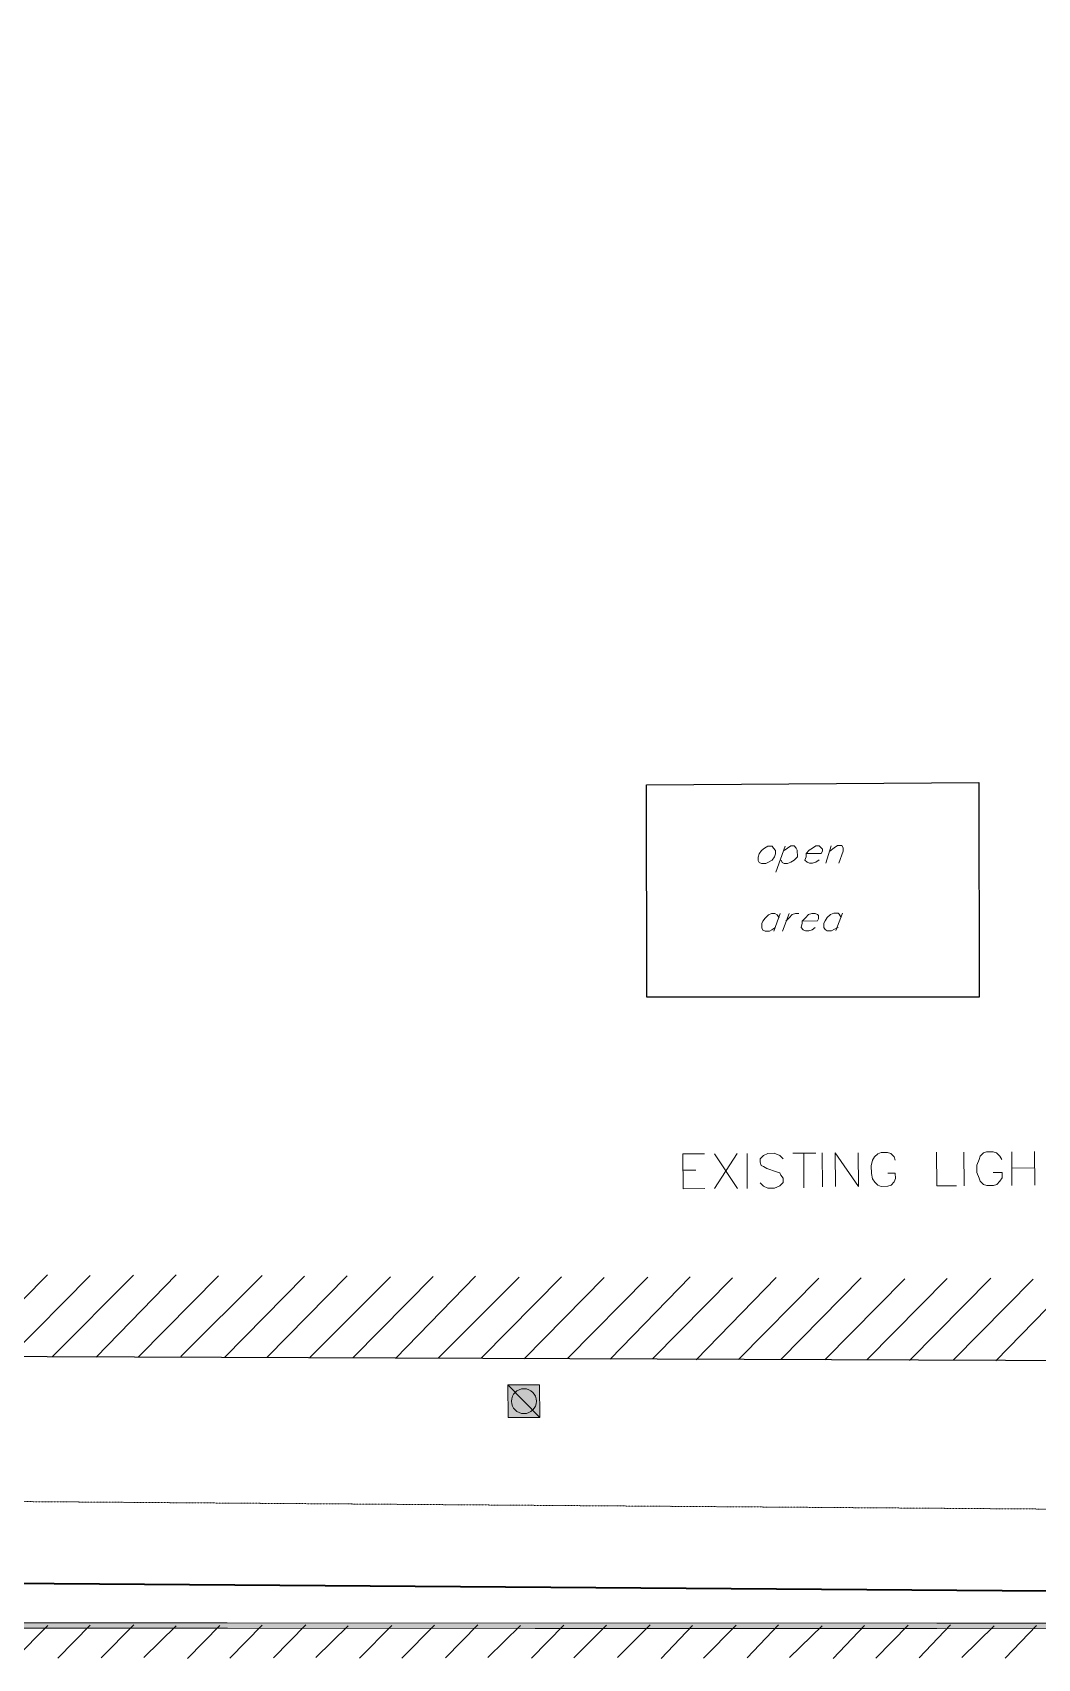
# Model space of a CAD drawing. Header units: inches. Extents: x -5728 to 15181, y 9834 to 15140.
# Drawn here: x 4789 to 5527, y 10163 to 11358 of the extents above; entities that cross this region are included whole.
import ezdxf

# ---------------------------------------------------------------- set-up
doc = ezdxf.new("R2010")
doc.units = ezdxf.units.IN
doc.header["$MEASUREMENT"] = 0
doc.linetypes.add('IMPORT-DASHEDX2 _4_', pattern=[0.1125, 0.075, -0.0375])
for name, color, linetype, lineweight in [('Building Setbacks', 1, 'IMPORT-DASHEDX2 _4_', 9), ('PDF_Geometry', 1, 'Continuous', 9), ('PDF_Solid Fills', 1, 'Continuous', 9), ('site plan converted for PDF_dwg', 1, 'Continuous', 9)]:
    doc.layers.add(name, color=color, linetype=linetype, lineweight=lineweight)

# ---------------------------------------------------------------- blocks, each defined once
blk = doc.blocks.new('site plan converted for PDF_dwg-1480341-SITE PLAN')
at = {"layer": 'PDF_Solid Fills', "lineweight": 15}
for points in [[(2997.7, 470.6), (3020.9, 470.6), (2997.7, 494.6)], [(3020.9, 470.6), (2997.7, 494.6), (3020.9, 494.6)]]:
    blk.add_hatch(color=155, dxfattribs=at).paths.add_polyline_path(points, flags=0)
at = {"layer": 'PDF_Solid Fills'}
blk.add_hatch(color=147, dxfattribs=at).paths.add_polyline_path([(3832.9, 309.8), (3832.9, 313.8), (2268.9, 325), (2268.9, 321), (3815.7, 309.9)], flags=0)
at = {"layer": 'Building Setbacks', "color": 147}
blk.add_line((1835.4, 422.6), (4521, 385), dxfattribs=at)
at = {"layer": 'PDF_Geometry', "color": 155, "lineweight": 15}
for p, q in [((3204.1, 889), (3196.9, 869.8)), ((3233.7, 876.2), (3237.7, 889)), ((3200.1, 839.4), (3195.3, 826.6)), ((3201.7, 826.6), (3206.5, 839.4)), ((3245.7, 839.4), (3240.9, 826.6)), ((3150.5, 637.8), (3167.3, 663.4)), ((3150.5, 663.4), (3167.3, 637.8)), ((3174.5, 637.8), (3174.5, 663.4)), ((3208.1, 663.4), (3224.9, 663.4)), ((3216.1, 663.4), (3216.1, 637.8)), ((3229.7, 638.6), (3229.7, 663.4)), ((3333.7, 638.6), (3333.7, 663.4)), ((3368.9, 638.6), (3368.9, 663.4)), ((3385.7, 663.4), (3385.7, 638.6)), ((3127.3, 651.4), (3136.9, 651.4)), ((3368.9, 651.4), (3385.7, 651.4)), ((2600.9, 518.6), (2660.1, 577.8)), ((2632.1, 517.8), (2691.3, 577)), ((2663.3, 517.8), (2723.3, 577)), ((2695.3, 517), (2754.5, 577)), ((2726.5, 517), (2785.7, 576.2)), ((2757.7, 517), (2817.7, 576.2)), ((2789.7, 516.2), (2848.9, 575.4)), ((2820.9, 516.2), (2880.1, 575.4)), ((2852.1, 515.4), (2912.1, 574.6)), ((2884.1, 515.4), (2943.3, 574.6)), ((2915.3, 514.6), (2974.5, 574.6)), ((2946.5, 514.6), (3006.5, 573.8)), ((2978.5, 514.6), (3037.7, 573.8)), ((3009.7, 513.8), (3068.9, 573)), ((3041.7, 513.8), (3100.9, 573)), ((3072.9, 513), (3132.1, 573)), ((3104.1, 513), (3163.3, 572.2)), ((3136.1, 512.2), (3195.3, 572.2)), ((3167.3, 512.2), (3226.5, 571.4)), ((3198.5, 512.2), (3257.7, 571.4)), ((3230.5, 511.4), (3289.7, 570.6)), ((3261.7, 511.4), (3320.9, 570.6)), ((3292.9, 510.6), (3352.9, 570.6)), ((3324.9, 510.6), (3384.1, 569.8)), ((3356.1, 509.8), (3415.3, 569.8)), ((2634.5, 296.2), (2658.5, 320.2)), ((2665.7, 296.2), (2689.7, 320.2)), ((2697.7, 296.2), (2721.7, 320.2)), ((2728.9, 296.2), (2752.9, 319.4)), ((2760.9, 295.4), (2784.9, 319.4)), ((2792.1, 295.4), (2816.1, 319.4)), ((2824.1, 295.4), (2848.1, 319.4)), ((2855.3, 295.4), (2879.3, 318.6)), ((2887.3, 294.6), (2911.3, 318.6)), ((2918.5, 294.6), (2942.5, 318.6)), ((2950.5, 294.6), (2974.5, 318.6)), ((2981.7, 294.6), (3005.7, 317.8)), ((3013.7, 293.8), (3037.7, 317.8)), ((3044.9, 293.8), (3068.9, 317.8)), ((3076.9, 293.8), (3100.9, 317.8)), ((3108.9, 293), (3132.1, 317)), ((3140.1, 293), (3164.1, 317)), ((3172.1, 293), (3195.3, 317)), ((3203.3, 293), (3227.3, 316.2)), ((3235.3, 292.2), (3258.5, 316.2)), ((3266.5, 292.2), (3290.5, 316.2)), ((3298.5, 292.2), (3321.7, 316.2)), ((3329.7, 292.2), (3353.7, 315.4)), ((3361.7, 291.4), (3384.9, 315.4))]:
    blk.add_line(p, q, dxfattribs=at)
at = {"layer": 'PDF_Geometry', "color": 157, "lineweight": 35, "flags": 128}
blk.add_lwpolyline([(1834.5, 362.6), (4520.1, 325), (4553.7, 4365.8), (4155.3, 4561), (679.3, 1833.8)], close=True, dxfattribs=at)
at = {"layer": 'PDF_Geometry', "color": 165, "lineweight": 25, "flags": 128}
blk.add_lwpolyline([(1827.3, 526.6), (3939.3, 504.2), (3945.7, 1333), (3993.7, 1333), (3995.3, 1477), (3947.3, 1477.8), (3956.1, 2606.6), (2898.5, 2615.4), (2895.3, 2303.4), (3112.9, 2300.2), (3112.1, 2047.4), (3472.9, 2046.6), (3471.3, 1902.6), (2028.1, 1914.6)], dxfattribs=at)
blk.add_lwpolyline([(3101.7, 778.6), (3102.5, 934.6), (3346.5, 934.6), (3345.7, 777)], close=True, dxfattribs=at)
at = {"layer": 'PDF_Geometry', "color": 155, "lineweight": 15, "flags": 128}
for points in [[(3191.3, 889), (3188.9, 887.4), (3186.5, 885.8), (3184.9, 883.4), (3184.1, 881), (3184.1, 878.6), (3184.9, 877), (3186.5, 876.2), (3189.7, 876.2), (3191.3, 877), (3194.5, 878.6), (3196.1, 881), (3196.9, 883.4), (3196.9, 885.8), (3195.3, 887.4), (3194.5, 889)], [(2997.7, 494.6), (2997.7, 470.6), (3020.9, 470.6), (3020.9, 494.6)]]:
    blk.add_lwpolyline(points, close=True, dxfattribs=at)
for points in [[(3203.3, 885.8), (3205.7, 887.4), (3208.1, 889), (3210.5, 889), (3212.1, 887.4), (3212.9, 885.8), (3212.9, 881), (3210.5, 878.6), (3208.1, 877), (3205.7, 876.2), (3203.3, 876.2), (3201.7, 877), (3200.9, 878.6)], [(3219.3, 883.4), (3230.5, 883.4), (3231.3, 885), (3231.3, 886.6), (3230.5, 887.4), (3228.9, 889), (3226.5, 889), (3224.1, 887.4), (3221.7, 885.8), (3219.3, 883.4), (3219.3, 881), (3218.5, 878.6), (3220.1, 877), (3221.7, 876.2), (3224.1, 876.2), (3226.5, 877), (3228.9, 878.6)], [(3236.9, 885), (3240.1, 887.4), (3242.5, 889), (3245.7, 889), (3246.5, 887.4), (3246.5, 885), (3243.3, 876.2)], [(3199.3, 836.2), (3197.7, 838.6), (3196.1, 839.4), (3193.7, 839.4), (3191.3, 838.6), (3188.9, 836.2), (3187.3, 833.8), (3186.5, 832.2), (3186.5, 829), (3187.3, 827.4), (3188.9, 826.6), (3192.1, 826.6), (3193.7, 827.4), (3196.1, 829)], [(3204.1, 833.8), (3206.5, 836.2), (3208.9, 838.6), (3211.3, 839.4), (3213.7, 839.4)], [(3216.1, 833.8), (3227.3, 833.8), (3228.1, 835.4), (3228.1, 837.8), (3227.3, 838.6), (3225.7, 839.4), (3223.3, 839.4), (3220.9, 838.6), (3218.5, 836.2), (3216.1, 833.8), (3216.1, 832.2), (3215.3, 829), (3216.9, 827.4), (3218.5, 826.6), (3220.9, 826.6), (3223.3, 827.4), (3225.7, 829)], [(3244.9, 836.2), (3243.3, 838.6), (3242.5, 839.4), (3239.3, 839.4), (3236.9, 838.6), (3234.5, 836.2), (3232.9, 833.8), (3232.1, 832.2), (3232.1, 829), (3232.9, 827.4), (3234.5, 826.6), (3237.7, 826.6), (3239.3, 827.4), (3242.5, 829)], [(3143.3, 637.8), (3127.3, 637.8), (3127.3, 663.4), (3143.3, 663.4)], [(3200.9, 659.4), (3198.5, 661.8), (3194.5, 663.4), (3189.7, 663.4), (3186.5, 661.8), (3184.1, 659.4), (3184.1, 657), (3184.9, 654.6), (3186.5, 653.8), (3188.9, 652.2), (3196.1, 649.8), (3198.5, 649), (3199.3, 647.4), (3200.9, 645), (3200.9, 641.8), (3198.5, 639.4), (3194.5, 637.8), (3189.7, 637.8), (3186.5, 639.4), (3184.1, 641.8)], [(3239.3, 638.6), (3239.3, 663.4), (3256.1, 638.6), (3256.1, 663.4)], [(3283.3, 657.8), (3282.5, 660.2), (3280.1, 662.6), (3277.7, 663.4), (3272.9, 663.4), (3270.5, 662.6), (3268.1, 660.2), (3266.5, 657.8), (3265.7, 653.8), (3265.7, 648.2), (3266.5, 644.2), (3268.1, 641.8), (3270.5, 639.4), (3272.9, 638.6), (3277.7, 638.6), (3280.1, 639.4), (3282.5, 641.8), (3283.3, 644.2), (3283.3, 648.2), (3277.7, 648.2)], [(3313.7, 663.4), (3313.7, 638.6), (3328.1, 638.6)], [(3361.7, 657.8), (3360.1, 660.2), (3357.7, 662.6), (3355.3, 663.4), (3350.5, 663.4), (3348.1, 662.6), (3345.7, 660.2), (3344.9, 657.8), (3343.3, 653.8), (3343.3, 648.2), (3344.9, 644.2), (3345.7, 641.8), (3348.1, 639.4), (3350.5, 638.6), (3355.3, 638.6), (3357.7, 639.4), (3360.1, 641.8), (3361.7, 644.2), (3361.7, 648.2), (3355.3, 648.2)]]:
    blk.add_lwpolyline(points, dxfattribs=at)
at = {"layer": 'PDF_Geometry', "color": 147, "flags": 128}
blk.add_lwpolyline([(2267.3, 323.4), (2267.3, 324.2), (2268.1, 325), (2268.9, 325), (2268.9, 321), (3832.9, 309.8), (3832.9, 313.8), (2268.9, 325)], dxfattribs=at)
at = {"layer": 'PDF_Geometry', "color": 155, "lineweight": 15}
blk.add_circle((3009.4, 482.6), 9.15, dxfattribs=at)
at = {"layer": 'PDF_Solid Fills', "color": 155, "lineweight": 15}
for p, q in [((3020.9, 470.6), (2997.7, 494.6)), ((2997.7, 494.6), (2997.7, 470.6)), ((3020.9, 470.6), (2997.7, 494.6)), ((2997.7, 494.6), (3020.9, 494.6)), ((3020.9, 494.6), (3020.9, 470.6)), ((2997.7, 470.6), (3020.9, 470.6))]:
    blk.add_line(p, q, dxfattribs=at)
at = {"layer": 'PDF_Solid Fills', "color": 147}
for p, q in [((3832.9, 313.8), (2268.9, 325)), ((2268.9, 321), (3815.7, 309.9))]:
    blk.add_line(p, q, dxfattribs=at)

msp = doc.modelspace()

# ---------------------------------------------------------------- block references
at = {"layer": 'site plan converted for PDF_dwg', "color": 147, "linetype": 'IMPORT-DASHEDX2 _4_', "rotation": 0.383349167194431}
msp.add_blockref('site plan converted for PDF_dwg-1480341-SITE PLAN', (2144, 9849.7), dxfattribs=at)

doc.saveas('drawing.dxf')
